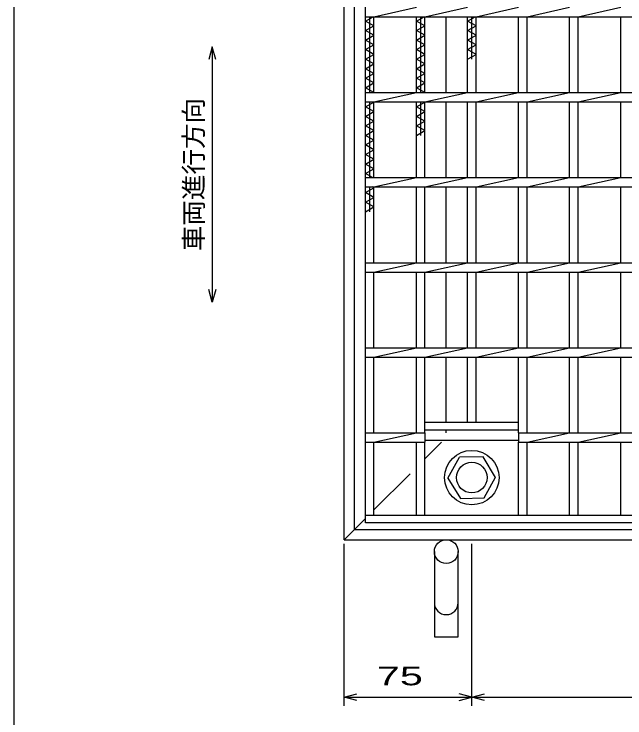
# Model space of a CAD drawing. Units: millimetres, scale not verified. Extents: x -910 to 866, y -641 to 527.
# Drawn here: x -864.5 to -505.5, y -238.4 to 175 of the extents above; entities that cross this region are included whole.
import ezdxf
from ezdxf.enums import TextEntityAlignment as Align

# ---------------------------------------------------------------- set-up
doc = ezdxf.new("R2010")
doc.units = ezdxf.units.MM
doc.header["$LTSCALE"] = 5
doc.linetypes.add('DASHED', pattern=[7.5, 6, -1.5])
for name, color, linetype, lineweight in [('0_2', 150, 'Continuous', 25), ('16', 3, 'Continuous', 25), ('19', 6, 'Continuous', 25), ('22', 4, 'Continuous', 25)]:
    doc.layers.add(name, color=color, linetype=linetype, lineweight=lineweight)
doc.styles.add('ベクトル', font='')
doc.styles.get('ベクトル').set_extended_font_data('ベクトル')

msp = doc.modelspace()

# ---------------------------------------------------------------- linework, layer by layer
at = {"layer": '0_2'}
msp.add_line((-864.5, -573.25), (-864.5, 526.75), dxfattribs=at)
at = {"layer": '16'}
for p, q in [((-658, -119.25), (-658, 271.75)), ((-658, 173.5), (-658, 179)), ((-653, 173.5), (-628, 179)), ((-623, 173.5), (-598, 179)), ((-593, 173.5), (-568, 179)), ((-563, 173.5), (-538, 179)), ((-533, 173.5), (-508, 179)), ((-658, 173.5), (-263, 173.5)), ((-658, 170.95), (-653.446, 173.5)), ((-653, 168.15), (-658, 170.95)), ((-655.5, 129), (-655.5, 173.5)), ((-653, 129), (-653, 173.5)), ((-628, 129), (-628, 173.5)), ((-628, 170.95), (-623.446, 173.5)), ((-623, 168.15), (-628, 170.95)), ((-625.5, 129), (-625.5, 173.5)), ((-623, 129), (-623, 173.5)), ((-598, 129), (-598, 173.5)), ((-598, 170.95), (-593.446, 173.5)), ((-593, 168.15), (-598, 170.95)), ((-595.5, 148.55), (-595.5, 173.5)), ((-593, 129), (-593, 173.5)), ((-568, 129), (-568, 173.5)), ((-563, 129), (-563, 173.5)), ((-538, 129), (-538, 173.5)), ((-533, 129), (-533, 173.5)), ((-508, 129), (-508, 173.5)), ((-658, 165.35), (-653, 168.15)), ((-628, 165.35), (-623, 168.15)), ((-598, 165.35), (-593, 168.15)), ((-653, 162.55), (-658, 165.35)), ((-658, 159.75), (-653, 162.55)), ((-623, 162.55), (-628, 165.35)), ((-628, 159.75), (-623, 162.55)), ((-593, 162.55), (-598, 165.35)), ((-598, 159.75), (-593, 162.55)), ((-653, 156.95), (-658, 159.75)), ((-623, 156.95), (-628, 159.75)), ((-593, 156.95), (-598, 159.75)), ((-658, 154.15), (-653, 156.95)), ((-653, 151.35), (-658, 154.15)), ((-628, 154.15), (-623, 156.95)), ((-623, 151.35), (-628, 154.15)), ((-598, 154.15), (-593, 156.95)), ((-593, 151.35), (-598, 154.15)), ((-658, 148.55), (-653, 151.35)), ((-628, 148.55), (-623, 151.35)), ((-598, 148.55), (-593, 151.35)), ((-653, 145.75), (-658, 148.55)), ((-658, 142.95), (-653, 145.75)), ((-623, 145.75), (-628, 148.55)), ((-628, 142.95), (-623, 145.75)), ((-653, 140.15), (-658, 142.95)), ((-623, 140.15), (-628, 142.95)), ((-658, 137.35), (-653, 140.15)), ((-653, 134.55), (-658, 137.35)), ((-628, 137.35), (-623, 140.15)), ((-623, 134.55), (-628, 137.35)), ((-658, 131.75), (-653, 134.55)), ((-628, 131.75), (-623, 134.55)), ((-653.089, 129), (-658, 131.75)), ((-658, 129), (-263, 129)), ((-658, 123.5), (-658, 129)), ((-653, 123.5), (-628, 129)), ((-623.089, 129), (-628, 131.75)), ((-623, 123.5), (-598, 129)), ((-593, 123.5), (-568, 129)), ((-563, 123.5), (-538, 129)), ((-533, 123.5), (-508, 129)), ((-658, 123.5), (-263, 123.5)), ((-658, 120.55), (-653, 123.35)), ((-653, 117.75), (-658, 120.55)), ((-655.5, 79), (-655.5, 123.5)), ((-653, 123.35), (-653.268, 123.5)), ((-653, 79), (-653, 123.5)), ((-628, 79), (-628, 123.5)), ((-628, 120.55), (-623, 123.35)), ((-623, 117.75), (-628, 120.55)), ((-625.5, 103.75), (-625.5, 123.5)), ((-623, 123.35), (-623.268, 123.5)), ((-623, 79), (-623, 123.5)), ((-598, 79), (-598, 123.5)), ((-593, 79), (-593, 123.5)), ((-568, 79), (-568, 123.5)), ((-563, 79), (-563, 123.5)), ((-538, 79), (-538, 123.5)), ((-533, 79), (-533, 123.5)), ((-508, 79), (-508, 123.5)), ((-658, 114.95), (-653, 117.75)), ((-628, 114.95), (-623, 117.75)), ((-653, 112.15), (-658, 114.95)), ((-658, 109.35), (-653, 112.15)), ((-623, 112.15), (-628, 114.95)), ((-628, 109.35), (-623, 112.15)), ((-653, 106.55), (-658, 109.35)), ((-623, 106.55), (-628, 109.35)), ((-658, 103.75), (-653, 106.55)), ((-653, 100.95), (-658, 103.75)), ((-628, 103.75), (-623, 106.55)), ((-658, 98.15), (-653, 100.95)), ((-653, 95.35), (-658, 98.15)), ((-658, 92.55), (-653, 95.35)), ((-653, 89.75), (-658, 92.55)), ((-658, 86.95), (-653, 89.75)), ((-653, 84.15), (-658, 86.95)), ((-658, 81.35), (-653, 84.15)), ((-653.804, 79), (-658, 81.35)), ((-658, 79), (-263, 79)), ((-658, 73.5), (-658, 79)), ((-653, 73.5), (-628, 79)), ((-623, 73.5), (-598, 79)), ((-593, 73.5), (-568, 79)), ((-563, 73.5), (-538, 79)), ((-533, 73.5), (-508, 79)), ((-658, 73.5), (-263, 73.5)), ((-658, 70.15), (-653, 72.95)), ((-655.5, 58.95), (-655.5, 73.5)), ((-653, 72.95), (-653.982, 73.5)), ((-653, 29), (-653, 73.5)), ((-628, 29), (-628, 73.5)), ((-623, 29), (-623, 73.5)), ((-598, 29), (-598, 73.5)), ((-593, 29), (-593, 73.5)), ((-568, 29), (-568, 73.5)), ((-563, 29), (-563, 73.5)), ((-538, 29), (-538, 73.5)), ((-533, 29), (-533, 73.5)), ((-508, 29), (-508, 73.5)), ((-653, 67.35), (-658, 70.15)), ((-658, 64.55), (-653, 67.35)), ((-653, 61.75), (-658, 64.55)), ((-658, 58.95), (-653, 61.75)), ((-658, 29), (-263, 29)), ((-658, 23.5), (-658, 29)), ((-653, 23.5), (-628, 29)), ((-623, 23.5), (-598, 29)), ((-593, 23.5), (-568, 29)), ((-563, 23.5), (-538, 29)), ((-533, 23.5), (-508, 29)), ((-658, 23.5), (-263, 23.5)), ((-653, -21), (-653, 23.5)), ((-628, -21), (-628, 23.5)), ((-623, -21), (-623, 23.5)), ((-598, -21), (-598, 23.5)), ((-593, -21), (-593, 23.5)), ((-568, -21), (-568, 23.5)), ((-563, -21), (-563, 23.5)), ((-538, -21), (-538, 23.5)), ((-533, -21), (-533, 23.5)), ((-508, -21), (-508, 23.5)), ((-658, -21), (-263, -21)), ((-658, -26.5), (-658, -21)), ((-653, -26.5), (-628, -21)), ((-623, -26.5), (-598, -21)), ((-593, -26.5), (-568, -21)), ((-563, -26.5), (-538, -21)), ((-533, -26.5), (-508, -21)), ((-658, -26.5), (-263, -26.5)), ((-653, -71), (-653, -26.5)), ((-628, -71), (-628, -26.5)), ((-623, -71), (-623, -26.5)), ((-598, -64.75), (-598, -26.5)), ((-593, -64.75), (-593, -26.5)), ((-568, -71), (-568, -26.5)), ((-563, -71), (-563, -26.5)), ((-538, -71), (-538, -26.5)), ((-533, -71), (-533, -26.5)), ((-508, -71), (-508, -26.5)), ((-623, -64.75), (-568, -64.75)), ((-623, -69.25), (-623, -64.75)), ((-598, -64.75), (-593, -64.75)), ((-568, -69.25), (-568, -64.75)), ((-623, -69.25), (-568, -69.25)), ((-658, -71), (-623, -71)), ((-658, -76.5), (-658, -71)), ((-653, -76.5), (-628, -71)), ((-623, -71), (-623, -76.5)), ((-568, -71), (-353, -71)), ((-568, -71), (-568, -76.5)), ((-563, -76.5), (-538, -71)), ((-533, -76.5), (-508, -71)), ((-658, -76.5), (-623, -76.5)), ((-653, -119.25), (-653, -76.5)), ((-628, -119.25), (-628, -76.5)), ((-623, -75.25), (-568, -75.25)), ((-623, -119.25), (-623, -76.5)), ((-568, -76.5), (-353, -76.5)), ((-568, -119.25), (-568, -76.5)), ((-563, -119.25), (-563, -76.5)), ((-538, -119.25), (-538, -76.5)), ((-533, -119.25), (-533, -76.5)), ((-508, -119.25), (-508, -76.5)), ((-609.496, -97.592), (-602.794, -85.3)), ((-588.798, -84.958), (-602.794, -85.3)), ((-581.5, -97.25), (-588.798, -84.958)), ((-609.496, -97.592), (-602.202, -109.542)), ((-588.206, -109.2), (-581.504, -96.908)), ((-602.202, -109.542), (-588.206, -109.2)), ((-658, -119.25), (-263, -119.25)), ((-658, -123.75), (-658, -119.25)), ((-658, -119.25), (-653, -119.25)), ((-628, -119.25), (-623, -119.25)), ((-568, -119.25), (-563, -119.25)), ((-538, -119.25), (-533, -119.25)), ((-508, -119.25), (-503, -119.25)), ((-263, -123.75), (-658, -123.75))]:
    msp.add_line(p, q, dxfattribs=at)
for radius in [16, 9]:
    msp.add_circle((-595.5, -97.25), radius, dxfattribs=at)
at = {"layer": '19'}
for p, q in [((-670.5, -133.75), (-670.5, 286.25)), ((-664.5, -127.75), (-664.5, 280.25)), ((-610.5, 129), (-610.5, 173.5)), ((-610.5, 79), (-610.5, 123.5)), ((-610.5, 29), (-610.5, 73.5)), ((-610.5, -21), (-610.5, 23.5)), ((-610.5, -64.75), (-610.5, -26.5)), ((-664.5, -127.75), (-256.5, -127.75)), ((-670.5, -133.75), (-250.5, -133.75)), ((-617.5, -140.75), (-617.5, -190.75)), ((-603.5, -190.75), (-603.5, -140.75)), ((-617.5, -190.75), (-603.5, -190.75))]:
    msp.add_line(p, q, dxfattribs=at)
at = {"layer": '19', "linetype": 'DASHED'}
for p, q in [((-610.5, -71), (-610.5, -69.25)), ((-623, -86.25), (-613.25, -76.5)), ((-653, -116.25), (-628, -91.25)), ((-670.5, -133.75), (-658, -121.25))]:
    msp.add_line(p, q, dxfattribs=at)
at = {"layer": '19'}
msp.add_circle((-610.5, -140.75), 7, dxfattribs=at)
msp.add_arc((-610.5, -170.75), 7, 180, 0, dxfattribs=at)
at = {"layer": '22'}
for p, q in [((-748, 155.75), (-750, 148.25)), ((-746, 148.25), (-748, 155.75)), ((-748, 155.75), (-748, 5.75)), ((-748, 5.75), (-750, 13.25)), ((-746, 13.25), (-748, 5.75)), ((-670.5, -231.25), (-670.5, -136.25)), ((-595.5, -231.25), (-595.5, -136.25)), ((-670.5, -226.25), (-663, -224.25)), ((-663, -228.25), (-670.5, -226.25)), ((-670.5, -226.25), (-595.5, -226.25)), ((-595.5, -226.25), (-603, -224.25)), ((-603, -228.25), (-595.5, -226.25)), ((-595.5, -226.25), (-588, -224.25)), ((-588, -228.25), (-595.5, -226.25)), ((-595.5, -226.25), (-325.5, -226.25))]:
    msp.add_line(p, q, dxfattribs=at)

# ---------------------------------------------------------------- texts
at = {"layer": '22', "color": 2, "style": 'ベクトル'}
msp.add_text('車両進行方向', height=11, rotation=90, dxfattribs=at).set_placement((-759, 35.75), align=Align.MIDDLE_LEFT)
at = {"layer": '22', "color": 2, "style": 'ベクトル', "width": 1.65}
msp.add_text(' 75 ', height=11, dxfattribs=at).set_placement((-658, -213.75), align=Align.MIDDLE_LEFT)

doc.saveas('drawing.dxf')
